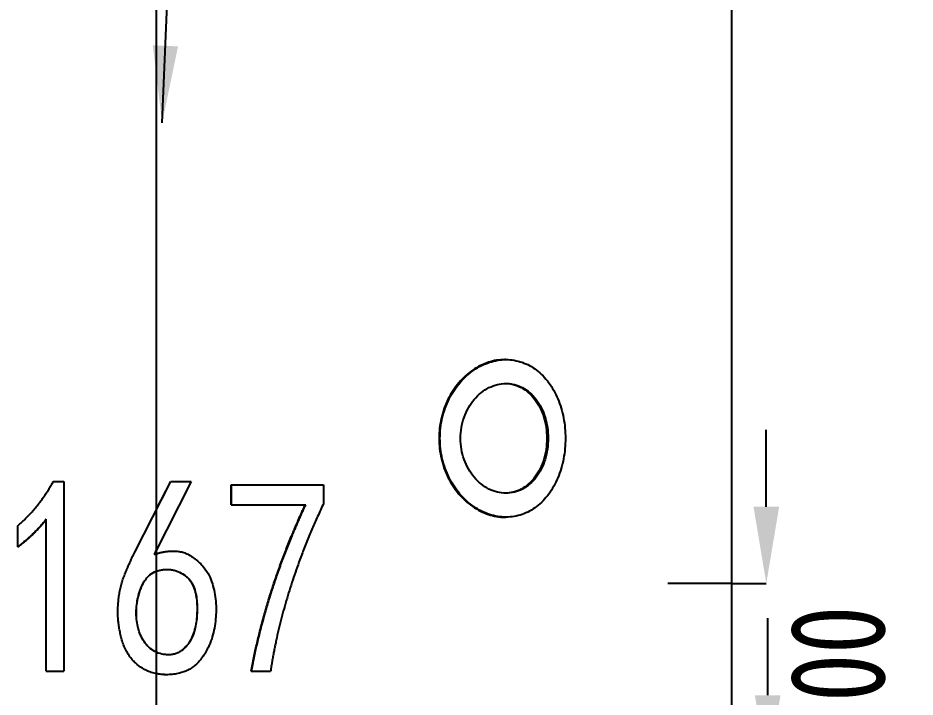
# Model space of a CAD drawing. Header units: millimetres. Extents: x 107291 to 113922, y -130611 to -125922.
# Drawn here: x 108420.5 to 108896.1, y -127598.8 to -127238.6 of the extents above; entities that cross this region are included whole.
import ezdxf

# ---------------------------------------------------------------- set-up
doc = ezdxf.new("R2010")
doc.units = ezdxf.units.MM
doc.header["$LTSCALE"] = 13
doc.linetypes.add('CENTERX2', pattern=[101.6, 63.5, -12.7, 12.7, -12.7])
for name, color, linetype in [('中心线', 1, 'CENTERX2'), ('几何体', 7, 'Continuous'), ('尺寸', 3, 'Continuous'), ('注释', 2, 'Continuous'), ('草图直线', 1, 'Continuous')]:
    doc.layers.add(name, color=color, linetype=linetype)
doc.styles.add('SLDTEXTSTYLE0', font='hyswlongfangsong.ttf')
doc.styles.get("Standard").update_dxf_attribs({"font": 'gbenor.shx', "bigfont": 'gbcbig.shx'})
doc.dimstyles.new('SLDDIMSTYLE1', dxfattribs={"dimtxt": 50, "dimasz": 40.8, "dimexe": 0, "dimexo": 0.0625, "dimgap": 12.5, "dimtad": 2, "dimdec": 0, "dimrnd": 1e-09, "dimzin": 12, "dimdsep": 46, "dimtxsty": 'SLDTEXTSTYLE0', "dimsah": 1, "dimcen": 0.09, "dimadec": 0, "dimazin": 3, "dimtfac": 1, "dimtdec": 0, "dimtofl": 0, "dimtmove": 0, "dimatfit": 3, "dimfxl": 1, "dimfrac": 2, "dimtolj": 1, "dimtzin": 12, "dimarcsym": 0})
doc.dimstyles.new('SLDDIMSTYLE2', dxfattribs={"dimtxt": 0.18, "dimasz": 40.8, "dimexe": 0, "dimexo": 0.0625, "dimgap": 0, "dimtad": 0, "dimtih": 1, "dimtoh": 1, "dimdec": 0, "dimrnd": 1e-09, "dimzin": 0, "dimdsep": 46, "dimtxsty": 'Standard', "dimsah": 1, "dimcen": 0.09, "dimadec": 0, "dimazin": 0, "dimtfac": 40.8, "dimtdec": 0, "dimtofl": 0, "dimtmove": 0, "dimatfit": 3, "dimfxl": 1, "dimfrac": 2, "dimtolj": 1, "dimtzin": 0, "dimarcsym": 0})

# ---------------------------------------------------------------- blocks, each defined once
blk = doc.blocks.new('*D18')
at = {"layer": 'Defpoints', "color": 0, "transparency": 16777216}
for p in [(108799.05, -127638.67), (108817.99, -127638.67), (108799.05, -127688.67)]:
    blk.add_point(p, dxfattribs=at)
at = {"layer": '尺寸', "color": 0, "lineweight": -2, "transparency": 16777216}
for p, q in [((108817.99, -127597.87), (108817.99, -127557.07)), ((108799.11, -127638.67), (108817.99, -127638.67)), ((108799.11, -127688.67), (108817.99, -127688.67)), ((108817.99, -127729.47), (108817.99, -127770.27))]:
    blk.add_line(p, q, dxfattribs=at)
at = {"layer": '尺寸', "color": 0, "transparency": 16777216}
for points in [[(108811.19, -127597.87), (108824.79, -127597.87), (108817.99, -127638.67)], [(108811.19, -127729.47), (108824.79, -127729.47), (108817.99, -127688.67)]]:
    blk.add_solid(points, dxfattribs=at)
at = {"layer": '尺寸', "color": 0, "transparency": 16777216, "insert": (108830.49, -127663.67), "char_height": 50, "attachment_point": 2, "rotation": 90, "style": 'SLDTEXTSTYLE0'}
blk.add_mtext('\\A1;50', dxfattribs=at)
blk = doc.blocks.new('*D19')
at = {"layer": 'Defpoints', "color": 0, "transparency": 16777216}
for p in [(108799.05, -127538.67), (108817.25, -127538.67), (108799.05, -127638.67)]:
    blk.add_point(p, dxfattribs=at)
at = {"layer": '尺寸', "color": 0, "lineweight": -2, "transparency": 16777216}
for p, q in [((108817.25, -127497.87), (108817.25, -127457.07)), ((108799.11, -127538.67), (108817.25, -127538.67)), ((108799.11, -127638.67), (108817.25, -127638.67)), ((108817.25, -127679.47), (108817.25, -127720.27))]:
    blk.add_line(p, q, dxfattribs=at)
at = {"layer": '尺寸', "color": 0, "transparency": 16777216}
for points in [[(108810.45, -127497.87), (108824.05, -127497.87), (108817.25, -127538.67)], [(108810.45, -127679.47), (108824.05, -127679.47), (108817.25, -127638.67)]]:
    blk.add_solid(points, dxfattribs=at)
at = {"layer": '尺寸', "color": 0, "transparency": 16777216, "insert": (108829.75, -127588.67), "char_height": 50, "attachment_point": 2, "rotation": 90, "style": 'SLDTEXTSTYLE0'}
blk.add_mtext('\\A1;100', dxfattribs=at)

msp = doc.modelspace()

# ---------------------------------------------------------------- linework, layer by layer
at = {"layer": '中心线'}
msp.add_line((108494.05, -127888.67), (108494.05, -126931.93), dxfattribs=at)
at = {"layer": '几何体'}
for p, q in [((108799.05, -127888.67), (108799.05, -127076.17)), ((108679.23, -127419.86), (108678.63, -127419.86)), ((108439.22, -127484.58), (108444.75, -127484.58)), ((108444.75, -127484.58), (108444.75, -127585.16)), ((108444.75, -127484.58), (108444.91, -127484.58)), ((108444.91, -127484.58), (108444.91, -127585.16)), ((108482.39, -127522.01), (108501.53, -127484.58)), ((108512.28, -127484.58), (108492.66, -127523.18)), ((108494.05, -127499.21), (108501.51, -127484.58)), ((108501.53, -127484.58), (108501.51, -127484.58)), ((108501.53, -127484.58), (108512.28, -127484.58)), ((108533.54, -127496.86), (108533.54, -127486.33)), ((108533.54, -127486.33), (108533.67, -127486.33)), ((108533.67, -127496.86), (108533.67, -127486.33)), ((108533.67, -127486.33), (108582.48, -127486.33)), ((108582.48, -127486.33), (108582.48, -127496.28)), ((108533.54, -127496.86), (108533.67, -127496.86)), ((108533.67, -127496.86), (108573.05, -127496.86)), ((108435.55, -127585.16), (108435.55, -127504.46)), ((108678.63, -127503.39), (108679.23, -127503.39)), ((108420.51, -127519.08), (108420.51, -127507.97)), ((108420.51, -127519.08), (108420.75, -127519.08)), ((108494.04, -127520.46), (108492.67, -127523.18)), ((108502.71, -127521.39), (108502.68, -127521.39)), ((108435.55, -127585.16), (108444.75, -127585.16)), ((108444.75, -127585.16), (108444.91, -127585.16)), ((108499.31, -127586.99), (108499.33, -127586.99)), ((108544.12, -127585.16), (108544.28, -127585.16)), ((108544.28, -127585.16), (108554.39, -127585.16))]:
    msp.add_line(p, q, dxfattribs=at)
for points, knots in [([(108678.63, -127419.86), (108677.17, -127419.93), (108674.26, -127420.07), (108669.89, -127421.18), (108665.63, -127422.93), (108661.54, -127425.35), (108657.72, -127428.4), (108654.23, -127432.01), (108651.14, -127436.13), (108648.52, -127440.68), (108646.43, -127445.6), (108644.9, -127450.78), (108643.97, -127456.16), (108643.65, -127461.62), (108643.97, -127467.09), (108644.9, -127472.46), (108646.43, -127477.65), (108648.52, -127482.56), (108651.14, -127487.12), (108654.22, -127491.24), (108657.72, -127494.85), (108661.54, -127497.9), (108665.63, -127500.31), (108669.9, -127502.09), (108674.25, -127503.09), (108677.19, -127503.51), (108678.63, -127503.39), (108678.63, -127503.39)], [0, 0, 0, 0, 0.041666, 0.083329, 0.124998, 0.166665, 0.208328, 0.249998, 0.291665, 0.333328, 0.374999, 0.416664, 0.458327, 0.499999, 0.541665, 0.583328, 0.625, 0.666667, 0.70833, 0.75, 0.791667, 0.83333, 0.875, 0.916667, 0.95833, 0.999999, 1, 1, 1, 1]), ([(108710.75, -127461.62), (108710.7, -127459.8), (108710.61, -127456.16), (108709.82, -127450.78), (108708.57, -127445.6), (108706.83, -127440.68), (108704.63, -127436.13), (108701.98, -127432.01), (108698.93, -127428.4), (108695.52, -127425.35), (108691.78, -127422.93), (108687.78, -127421.17), (108683.58, -127420.1), (108679.24, -127419.74), (108674.85, -127420.1), (108670.47, -127421.17), (108666.19, -127422.93), (108662.09, -127425.35), (108658.25, -127428.4), (108654.75, -127432.01), (108651.65, -127436.13), (108649.03, -127440.68), (108646.93, -127445.6), (108645.39, -127450.78), (108644.46, -127456.16), (108644.15, -127461.62), (108644.46, -127467.09), (108645.39, -127472.46), (108646.93, -127477.65), (108649.03, -127482.57), (108651.65, -127487.12), (108654.75, -127491.24), (108658.25, -127494.85), (108662.09, -127497.9), (108666.19, -127500.32), (108670.47, -127502.08), (108674.85, -127503.15), (108679.24, -127503.51), (108683.58, -127503.15), (108687.78, -127502.08), (108691.78, -127500.32), (108695.52, -127497.9), (108698.93, -127494.85), (108701.98, -127491.24), (108704.63, -127487.12), (108706.83, -127482.57), (108708.57, -127477.65), (108709.82, -127472.46), (108710.61, -127467.09), (108710.7, -127463.45), (108710.75, -127461.62)], [0, 0, 0, 0, 0.0208, 0.0416, 0.062408, 0.083221, 0.10404, 0.12487, 0.145708, 0.166553, 0.187408, 0.208269, 0.229132, 0.25, 0.270868, 0.29173, 0.312592, 0.333447, 0.354291, 0.37513, 0.39596, 0.416778, 0.437592, 0.458399, 0.479199, 0.5, 0.5208, 0.5416, 0.562408, 0.583221, 0.60404, 0.62487, 0.645708, 0.666553, 0.687408, 0.708269, 0.729132, 0.75, 0.770868, 0.79173, 0.812592, 0.833447, 0.854291, 0.87513, 0.89596, 0.916778, 0.937592, 0.958399, 0.979199, 1, 1, 1, 1]), ([(108701.61, -127461.62), (108701.53, -127459.72), (108701.37, -127455.91), (108700.09, -127450.41), (108698.09, -127445.34), (108695.35, -127440.9), (108691.97, -127437.26), (108688.07, -127434.55), (108683.78, -127432.89), (108679.25, -127432.32), (108674.65, -127432.89), (108670.17, -127434.55), (108665.98, -127437.26), (108662.28, -127440.9), (108659.21, -127445.34), (108656.91, -127450.41), (108655.49, -127455.91), (108655.01, -127461.62), (108655.49, -127467.34), (108656.91, -127472.84), (108659.21, -127477.9), (108662.28, -127482.34), (108665.98, -127485.99), (108670.17, -127488.69), (108674.65, -127490.36), (108679.25, -127490.92), (108683.78, -127490.36), (108688.07, -127488.69), (108691.97, -127485.99), (108695.35, -127482.34), (108698.09, -127477.9), (108700.09, -127472.84), (108701.37, -127467.34), (108701.53, -127463.53), (108701.61, -127461.62)], [0, 0, 0, 0, 0.0312, 0.0624076, 0.0936294, 0.1248695, 0.1561295, 0.1874078, 0.2187001, 0.25, 0.2812999, 0.3125922, 0.3438705, 0.3751305, 0.4063707, 0.4375924, 0.4688, 0.5, 0.5312, 0.5624076, 0.5936294, 0.6248695, 0.6561295, 0.6874078, 0.7187002, 0.75, 0.7812999, 0.8125922, 0.8438705, 0.8751305, 0.9063707, 0.9375924, 0.9688001, 1, 1, 1, 1]), ([(108678.63, -127432.51), (108678.63, -127432.51), (108680.15, -127432.32), (108683.16, -127432.97), (108687.44, -127434.53), (108691.33, -127437.27), (108694.69, -127440.9), (108697.42, -127445.35), (108699.42, -127450.41), (108700.69, -127455.91), (108700.85, -127459.72), (108700.93, -127461.62)], [0, 0, 0, 0, 0.000002, 0.125001, 0.25, 0.374999, 0.499999, 0.624999, 0.749999, 0.875, 1, 1, 1, 1]), ([(108700.93, -127461.62), (108700.85, -127463.53), (108700.69, -127467.34), (108699.42, -127472.84), (108697.42, -127477.9), (108694.69, -127482.34), (108691.33, -127485.99), (108687.44, -127488.68), (108683.16, -127490.41), (108680.14, -127490.63), (108678.63, -127490.74)], [0, 0, 0, 0, 0.125001, 0.250002, 0.375003, 0.500003, 0.625004, 0.750003, 0.875003, 1, 1, 1, 1]), ([(108420.51, -127507.97), (108421.22, -127507.34), (108422.6, -127506.1), (108424.62, -127504.13), (108426.55, -127502.13), (108428.44, -127500.09), (108430.25, -127497.93), (108431.87, -127495.89), (108433.32, -127493.95), (108434.59, -127492.14), (108435.83, -127490.28), (108437.03, -127488.4), (108438.14, -127486.51), (108438.86, -127485.23), (108439.22, -127484.58)], [0, 0, 0, 0, 0.095118, 0.186695, 0.281845, 0.373575, 0.463908, 0.563117, 0.632749, 0.704182, 0.782466, 0.855261, 0.925682, 1, 1, 1, 1]), ([(108544.12, -127585.16), (108544.36, -127583.95), (108544.84, -127581.52), (108545.56, -127577.91), (108546.3, -127574.4), (108547.08, -127570.93), (108547.91, -127567.42), (108548.81, -127563.81), (108549.75, -127560.18), (108551.08, -127555.28), (108552.82, -127549.21), (108555.05, -127541.99), (108557.47, -127534.77), (108560.05, -127527.56), (108562.75, -127520.36), (108564.95, -127514.85), (108566.58, -127510.95), (108567.57, -127508.62), (108568.57, -127506.31), (108569.6, -127503.98), (108570.65, -127501.63), (108571.72, -127499.25), (108572.43, -127497.67), (108572.79, -127496.86)], [0, 0, 0, 0, 0.039856, 0.079699, 0.118315, 0.155284, 0.194036, 0.234365, 0.275032, 0.314955, 0.397453, 0.478433, 0.558265, 0.642765, 0.725137, 0.806469, 0.834117, 0.861739, 0.888135, 0.915491, 0.944067, 0.971281, 1, 1, 1, 1]), ([(108544.28, -127585.16), (108544.52, -127583.95), (108545, -127581.52), (108545.73, -127577.91), (108546.47, -127574.4), (108547.25, -127570.93), (108548.09, -127567.42), (108548.99, -127563.81), (108549.94, -127560.18), (108551.26, -127555.28), (108553.01, -127549.21), (108555.25, -127541.99), (108557.68, -127534.77), (108560.26, -127527.56), (108562.98, -127520.36), (108565.19, -127514.85), (108566.82, -127510.95), (108567.81, -127508.62), (108568.81, -127506.31), (108569.85, -127503.98), (108570.9, -127501.63), (108571.97, -127499.25), (108572.69, -127497.67), (108573.05, -127496.86)], [0, 0, 0, 0, 0.039849, 0.079684, 0.118292, 0.155254, 0.194001, 0.234322, 0.274985, 0.314903, 0.397396, 0.47837, 0.558204, 0.642707, 0.725086, 0.806429, 0.834082, 0.861708, 0.888111, 0.915473, 0.944055, 0.971275, 1, 1, 1, 1]), ([(108582.48, -127496.28), (108581.96, -127497.4), (108580.92, -127499.65), (108579.39, -127502.99), (108577.92, -127506.26), (108576.5, -127509.53), (108575.09, -127512.86), (108573.69, -127516.31), (108572.3, -127519.8), (108570.04, -127525.67), (108567.02, -127534.03), (108563.51, -127544.98), (108560.36, -127556.15), (108558.33, -127564.51), (108557.15, -127569.98), (108556.64, -127572.43), (108556.17, -127574.88), (108555.71, -127577.39), (108555.26, -127579.95), (108554.83, -127582.55), (108554.54, -127584.28), (108554.39, -127585.16)], [0, 0, 0, 0, 0.03987, 0.079744, 0.118361, 0.155537, 0.194359, 0.234539, 0.275271, 0.31495, 0.436457, 0.560432, 0.68329, 0.808173, 0.835632, 0.862406, 0.888188, 0.915545, 0.944081, 0.971288, 1, 1, 1, 1]), ([(108435.55, -127504.46), (108434.99, -127505.14), (108433.88, -127506.51), (108432.16, -127508.51), (108430.34, -127510.41), (108428.44, -127512.28), (108426.53, -127514.08), (108424.56, -127515.81), (108422.56, -127517.45), (108421.19, -127518.54), (108420.51, -127519.08)], [0, 0, 0, 0, 0.124957, 0.249919, 0.374898, 0.499895, 0.629138, 0.749922, 0.874956, 1, 1, 1, 1]), ([(108435.55, -127504.7), (108435.06, -127505.3), (108434.01, -127506.58), (108432.36, -127508.51), (108430.55, -127510.41), (108428.66, -127512.28), (108426.75, -127514.08), (108424.78, -127515.81), (108422.79, -127517.45), (108421.43, -127518.54), (108420.75, -127519.08)], [0, 0, 0, 0, 0.112331, 0.239136, 0.365941, 0.492753, 0.623854, 0.746362, 0.873178, 1, 1, 1, 1]), ([(108492.66, -127523.18), (108493.28, -127522.99), (108494.5, -127522.61), (108496.34, -127522.12), (108498.2, -127521.75), (108500.09, -127521.5), (108502.15, -127521.36), (108504.38, -127521.4), (108506.74, -127521.71), (108509.04, -127522.35), (108511.45, -127523.44), (108513.84, -127525.11), (108516.28, -127527.12), (108518.9, -127529.75), (108521.43, -127533.17), (108523.3, -127537.56), (108524.57, -127542.14), (108525.32, -127546.84), (108525.61, -127551.58), (108525.5, -127556.34), (108524.94, -127561.06), (108523.95, -127565.71), (108522.53, -127570.25), (108520.65, -127574.05), (108518.68, -127577.18), (108516.74, -127579.68), (108514.76, -127581.82), (108512.64, -127583.41), (108509.92, -127585.04), (108506.65, -127586.17), (108502.99, -127586.82), (108499.82, -127587.04), (108496.63, -127586.9), (108493.5, -127586.45), (108490.43, -127585.58), (108487.06, -127584.03), (108484.18, -127582.1), (108481.89, -127579.91), (108480.13, -127577.92), (108478.52, -127575.5), (108477.05, -127572.69), (108476.01, -127569.89), (108475.21, -127567.14), (108474.61, -127564.48), (108474.11, -127561.76), (108473.73, -127559.05), (108473.49, -127556.36), (108473.43, -127553.67), (108473.49, -127551.88), (108473.51, -127550.96)], [0, 0, 0, 0, 0.012733, 0.025051, 0.037611, 0.050163, 0.06264, 0.078297, 0.09395, 0.109636, 0.125239, 0.145888, 0.166885, 0.187778, 0.218982, 0.250172, 0.281387, 0.312601, 0.343816, 0.37503, 0.406248, 0.437466, 0.468682, 0.499903, 0.520736, 0.541568, 0.5624, 0.578037, 0.593678, 0.624918, 0.645578, 0.666916, 0.687541, 0.708383, 0.729251, 0.750135, 0.781375, 0.797008, 0.812637, 0.833566, 0.854233, 0.8751, 0.892381, 0.91074, 0.928683, 0.946982, 0.964617, 0.98197, 1, 1, 1, 1]), ([(108473.51, -127550.96), (108473.58, -127550), (108473.72, -127548.1), (108474.04, -127545.26), (108474.5, -127542.46), (108475.12, -127539.68), (108475.92, -127536.96), (108476.94, -127534.33), (108477.97, -127531.79), (108478.98, -127529.35), (108480.04, -127527), (108481.18, -127524.56), (108481.97, -127522.9), (108482.39, -127522.01)], [0, 0, 0, 0, 0.0950689, 0.1871215, 0.2808073, 0.3732945, 0.4663233, 0.5594278, 0.6501678, 0.7358359, 0.8188157, 0.9032731, 1, 1, 1, 1]), ([(108494.08, -127522.74), (108494.1, -127522.74), (108494.44, -127522.64), (108495.06, -127522.46), (108495.94, -127522.23), (108496.78, -127522.04), (108497.61, -127521.87), (108499.44, -127521.57), (108501.15, -127521.29), (108502.56, -127521.41), (108502.68, -127521.42)], [0, 0, 0, 0, 0.007122, 0.121234, 0.221817, 0.319046, 0.41639, 0.513543, 0.957829, 1, 1, 1, 1]), ([(108487.97, -127570.26), (108488.39, -127570.76), (108489.22, -127571.77), (108491.11, -127573.56), (108493.92, -127575.28), (108497.08, -127576.18), (108499.67, -127576.47), (108501.63, -127576.43), (108503.56, -127576.08), (108505.39, -127575.39), (108507.09, -127574.41), (108508.61, -127573.18), (108509.96, -127571.77), (108511.53, -127569.69), (108513.1, -127566.83), (108514.31, -127563.11), (108515.1, -127559.29), (108515.48, -127555.4), (108515.57, -127551.51), (108515.41, -127547.61), (108514.81, -127543.75), (108513.67, -127540.01), (108512.04, -127537.16), (108510.24, -127535.28), (108508.19, -127533.67), (108505.32, -127532.09), (108501.5, -127531.07), (108498.22, -127531.11), (108495.64, -127531.5), (108493.77, -127532.09), (108492, -127532.92), (108490.4, -127534.06), (108489, -127535.42), (108487.38, -127537.47), (108485.9, -127540.38), (108484.62, -127544.07), (108483.72, -127547.87), (108483.25, -127551.74), (108483.2, -127555.65), (108483.57, -127559.53), (108484.43, -127563.34), (108485.79, -127567.02), (108487.25, -127569.18), (108487.97, -127570.26)], [0, 0, 0, 0, 0.01564, 0.031277, 0.062511, 0.093779, 0.109446, 0.125102, 0.140763, 0.15641, 0.172057, 0.187699, 0.203338, 0.218973, 0.250195, 0.281422, 0.312656, 0.343892, 0.375132, 0.406365, 0.437594, 0.468804, 0.499989, 0.515455, 0.531267, 0.562528, 0.593774, 0.625059, 0.640723, 0.656378, 0.672031, 0.68767, 0.703308, 0.71894, 0.750163, 0.7814, 0.812637, 0.843868, 0.875098, 0.906328, 0.937554, 0.96878, 1, 1, 1, 1]), ([(108498.98, -127531.16), (108499.16, -127531.15), (108499.99, -127531.1), (108501.47, -127531.22), (108503.39, -127531.56), (108505.84, -127532.41), (108508.15, -127533.67), (108510.19, -127535.28), (108511.54, -127536.69), (108512.63, -127538.3), (108513.51, -127540.05), (108514.18, -127541.88), (108514.84, -127544.39), (108515.34, -127547.61), (108515.5, -127551.51), (108515.41, -127555.4), (108515.03, -127559.29), (108514.25, -127563.11), (108513.24, -127566.21), (108512.1, -127568.55), (108511.08, -127570.21), (108509.91, -127571.77), (108508.56, -127573.18), (108507.05, -127574.41), (108505.36, -127575.39), (108503.52, -127576.08), (108501.6, -127576.42), (108500.23, -127576.49), (108499.52, -127576.41), (108499.46, -127576.4)], [0, 0, 0, 0, 0.008543, 0.039435, 0.070323, 0.101212, 0.162903, 0.194124, 0.224675, 0.255561, 0.286452, 0.317348, 0.348249, 0.410029, 0.471822, 0.533628, 0.595424, 0.657211, 0.71897, 0.750056, 0.780766, 0.811662, 0.842553, 0.873439, 0.90432, 0.935188, 0.966074, 0.996948, 1, 1, 1, 1]), ([(108487.99, -127570.26), (108487.27, -127569.18), (108485.82, -127567.02), (108484.46, -127563.34), (108483.6, -127559.53), (108483.24, -127555.65), (108483.28, -127551.74), (108483.7, -127548.31), (108484.35, -127545.32), (108485.07, -127542.82), (108485.9, -127540.58), (108486.82, -127538.64), (108487.8, -127536.96), (108489.02, -127535.42), (108490.87, -127533.62), (108492.65, -127532.48), (108493.99, -127532.07), (108494.08, -127532.04)], [0, 0, 0, 0, 0.090199, 0.180455, 0.270739, 0.361042, 0.451351, 0.541658, 0.601371, 0.663622, 0.722319, 0.767483, 0.812639, 0.857784, 0.902928, 0.992885, 1, 1, 1, 1]), ([(108494.05, -127575.14), (108494.03, -127575.13), (108493.4, -127574.91), (108492.25, -127574.22), (108490.64, -127573.12), (108489.23, -127571.76), (108488.41, -127570.76), (108487.99, -127570.26)], [0, 0, 0, 0, 0.00927, 0.256901, 0.504607, 0.752246, 1, 1, 1, 1]), ([(108499.31, -127586.97), (108499.16, -127586.97), (108497.96, -127587.02), (108496.19, -127586.86), (108494.6, -127586.55), (108494.05, -127586.44)], [0, 0, 0, 0, 0.08503, 0.682814, 1, 1, 1, 1])]:
    msp.add_open_spline(points, degree=3, knots=knots, dxfattribs=at)
at = {"layer": '草图直线'}
msp.add_line((108799.05, -127538.67), (108764.98, -127538.67), dxfattribs=at)

# ---------------------------------------------------------------- dimensions: what is measured, and where the dimension line sits
at = {"layer": '尺寸'}
for base, p1, p2, picture, middle in [((108817.25, -127538.67), (108799.05, -127638.67), (108799.05, -127538.67), '*D19', (108817.25, -127588.67)), ((108817.99, -127638.67), (108799.05, -127688.67), (108799.05, -127638.67), '*D18', (108817.99, -127663.67))]:
    dim = msp.add_linear_dim(base=base, p1=p1, p2=p2, angle=90, dimstyle='SLDDIMSTYLE1', dxfattribs=at)
    dim.commit()
    dim.dimension.update_dxf_attribs({"geometry": picture, "text_midpoint": middle, "dimtype": 160})

# ---------------------------------------------------------------- leaders
at = {"layer": '注释'}
msp.add_leader([(108496.94, -127294.19), (108535.79, -126393.6)], dimstyle='SLDDIMSTYLE2', dxfattribs=at)

doc.saveas('drawing.dxf')
